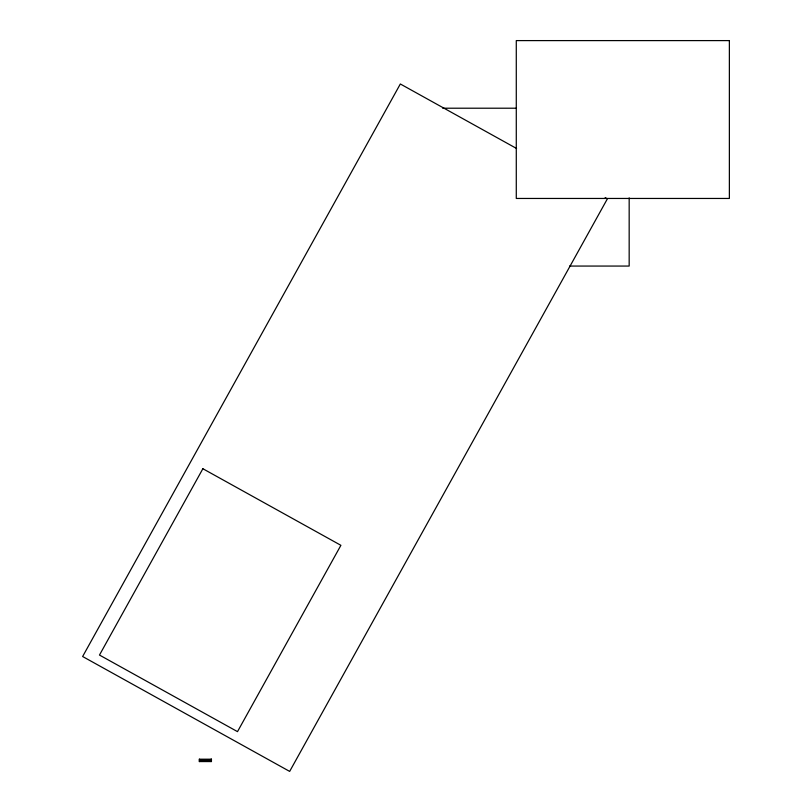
<?xml version="1.0" encoding="UTF-8"?>
<svg xmlns="http://www.w3.org/2000/svg" width="812" height="812" viewBox="0 0 812 812"><rect width="100%" height="100%" fill="white"/><g stroke="black" fill="none" stroke-linecap="round" stroke-linejoin="round"><path stroke-width="1.22" d="M442.713 108.209L516.28 108.209M569.557 266.062L629.168 266.062L629.168 197.874M199.61 759.758L211.049 759.758M199.61 760.448L211.049 760.448M199.61 761.006L211.049 761.006M516.584 148.494L400.336 83.981L82.631 656.512L289.661 771.4L607.366 198.869L605.153 197.641M211.049 759.2L211.049 761.565M199.61 759.2L199.61 761.565M202.878 468.727L99.48 655.051L237.5 731.642L340.898 545.319L202.878 468.727M729.369 40.6L516.28 40.6L516.28 198.453L729.369 198.453L729.369 40.6M211.445 759.2L199.214 759.2L199.214 761.565L211.445 761.565L211.445 759.2"/></g></svg>
